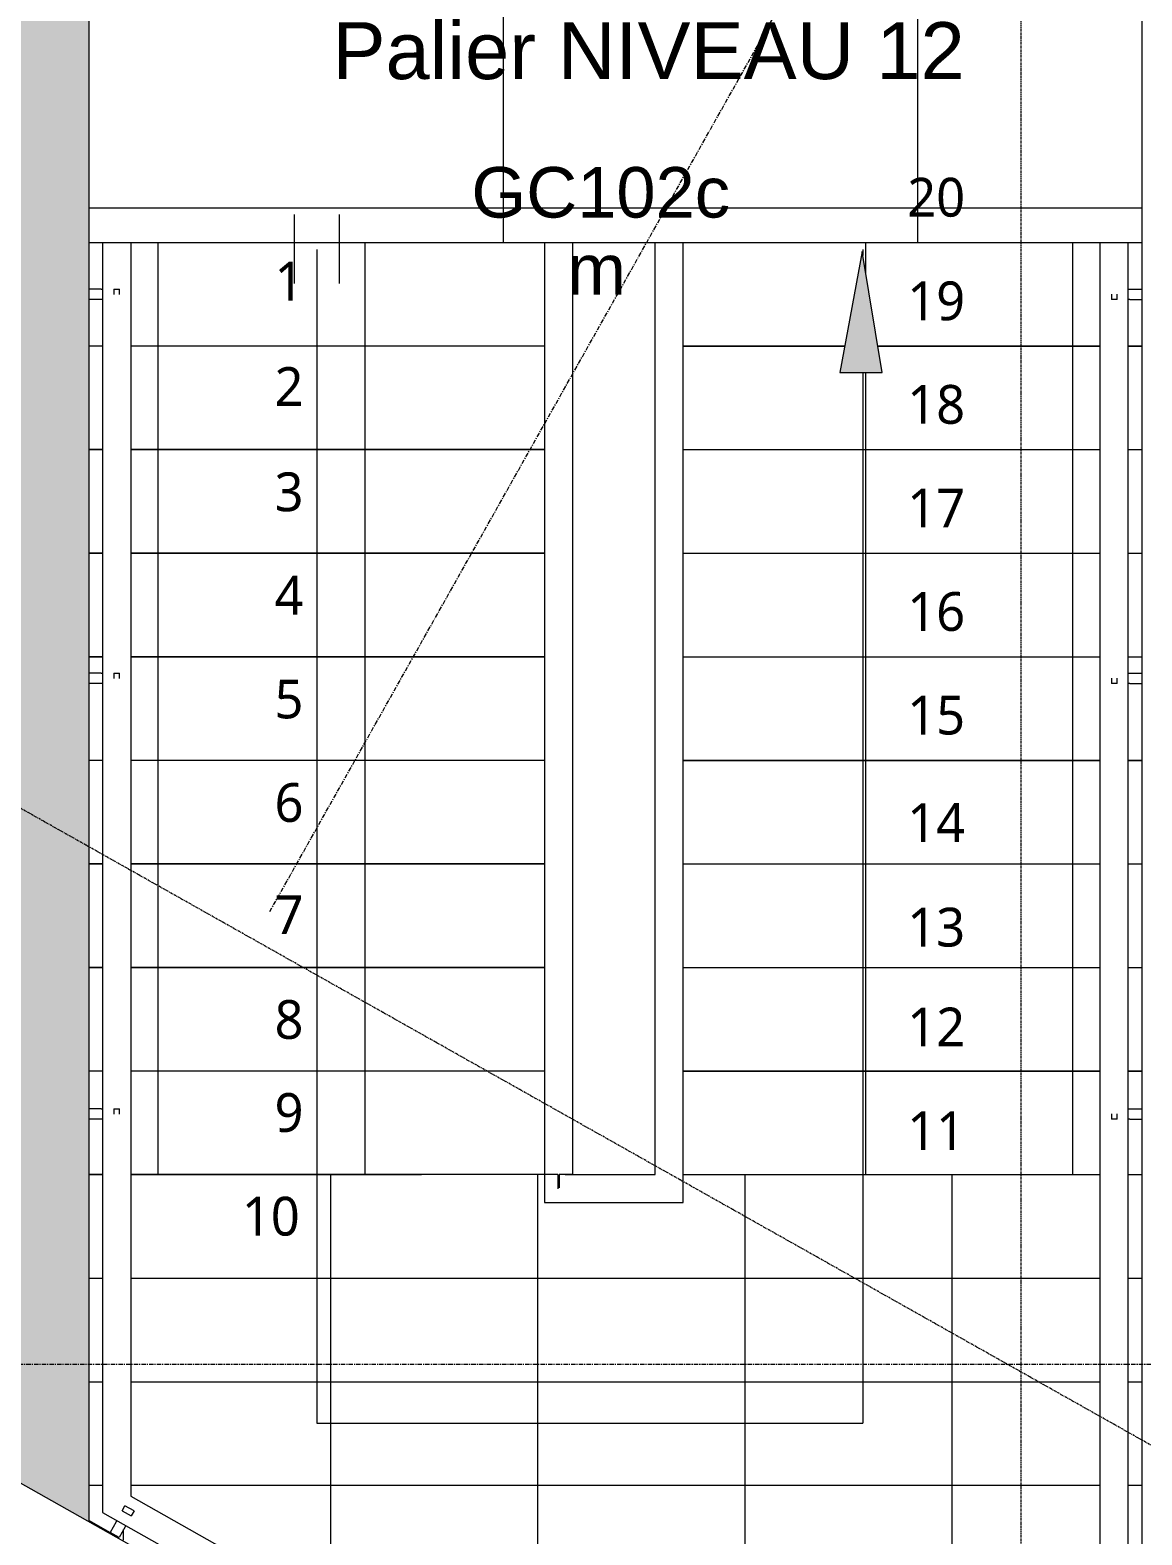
# Model space of a CAD drawing. Header units: millimetres. Extents: x 139864 to 546726, y 40253 to 3921401762.
# Drawn here: x 277605 to 280826, y 62071 to 66430 of the extents above; entities that cross this region are included whole.
import ezdxf

# ---------------------------------------------------------------- set-up
doc = ezdxf.new("R2010")
doc.units = ezdxf.units.MM
for name, pattern in [('Centre', [12.5, 2.5, -1.875, 6.25, -1.875]), ('Ligne de quadrillage', [22.225, 12.7, -3.175, 3.175, -3.175]), ('Tiret', [2.5, 1.25, -1.25])]:
    doc.linetypes.add(name, pattern=pattern)
for name, color, linetype, lineweight in [('AS-20_AXES-ET-FILES', 12, 'Centre', 9), ('AS-24_TRES-FIN', 9, 'Continuous', 9), ('AS-26_STRUCTURE-BETON', 6, 'Continuous', 13), ('AS-30_COTE-1', 1, 'Continuous', 5), ('AS-31_TXT-1', 32, 'Continuous', 5), ('AS-50_HACHURE-SOL', 5, 'Continuous', 13), ('AS-50_HACHURES-01', 9, 'Continuous', 13)]:
    doc.layers.add(name, color=color, linetype=linetype, lineweight=lineweight)
doc.styles.add('Arial', font='arial.ttf', dxfattribs={"height": 165})
doc.styles.add('Arial_2', font='arial.ttf', dxfattribs={"height": 146.25})
doc.styles.add('Trebuchet MS_2', font='trebuc.ttf', dxfattribs={"height": 165})
doc.styles.add('Trebuchet MS_4', font='trebuc.ttf', dxfattribs={"height": 112.5})
doc.dimstyles.new('Cotes_linéaires', dxfattribs={"dimscale": 304.8, "dimtxt": 170.1069, "dimasz": 0.615157, "dimexe": 0.492126, "dimexo": 0.0625, "dimgap": 0.049213, "dimtad": 1, "dimdec": 0, "dimlfac": 0.1, "dimzin": 0, "dimdsep": 46, "dimtxsty": 'Trebuchet MS_2', "dimblk1": 'OBLIQUE', "dimblk2": 'OBLIQUE', "dimsah": 1, "dimcen": 0.09, "dimdle": 0.246063, "dimazin": 0, "dimtfac": 1, "dimtdec": 4, "dimtix": 1, "dimtmove": 0, "dimatfit": 3, "dimfxl": 0, "dimtvp": 1, "dimtolj": 1, "dimtzin": 0, "dimarcsym": 0})
pattern_1 = [(180, (279425.8, 63114.9), (-4e-14, -300), []), (270, (279425.8, 63114.9), (600, 4e-14), [])]
pattern_2 = [(0, (279175.74, 65814.9), (0, 300), []), (90, (279175.74, 65814.9), (-600, 4e-14), [])]

# ---------------------------------------------------------------- blocks, each defined once
blk = doc.blocks.new('Garde-corps - En L-8731556-12_ Niveau 12 -  BAT BUREAUX')
at = {"layer": 'AS-24_TRES-FIN'}
for p, q in [((35, 15), (0, 15)), ((35, 15), (39.6, 15)), ((72, 15), (88, 15)), ((72, 15), (72, -0.5)), ((88, -0.5), (88, 15)), ((35, -15), (0, -15)), ((39.6, -15), (35, -15))]:
    blk.add_line(p, q, dxfattribs=at)
blk = doc.blocks.new('Garde-corps - En L-9150208-12_ Niveau 12 -  BAT BUREAUX')
at = {"layer": 'AS-24_TRES-FIN'}
for p, q in [((35, 15), (0, 15)), ((35, 15), (39.6, 15)), ((72, 15), (88, 15)), ((72, 15), (72, -0.5)), ((88, -0.5), (88, 15)), ((35, -15), (0, -15)), ((39.6, -15), (35, -15))]:
    blk.add_line(p, q, dxfattribs=at)
blk = doc.blocks.new('Garde-corps - En L-9150210-12_ Niveau 12 -  BAT BUREAUX')
at = {"layer": 'AS-24_TRES-FIN'}
for p, q in [((35, 15), (0, 15)), ((35, 15), (39.6, 15)), ((72, 15), (88, 15)), ((72, 15), (72, -0.5)), ((88, -0.5), (88, 15)), ((35, -15), (0, -15)), ((39.6, -15), (35, -15))]:
    blk.add_line(p, q, dxfattribs=at)
blk = doc.blocks.new('Garde-corps - En L-8731133-12_ Niveau 12 -  BAT BUREAUX')
at = {"layer": 'AS-24_TRES-FIN'}
for p, q in [((0, -15), (0, 15)), ((35, 15), (0, 15)), ((35, 15), (39.6, 15)), ((72, 15), (88, 15)), ((72, 15), (72, -15)), ((88, -15), (88, 15)), ((35, -15), (0, -15)), ((39.6, -15), (35, -15)), ((88, -15), (72, -15))]:
    blk.add_line(p, q, dxfattribs=at)
blk = doc.blocks.new('Garde-corps - En L-9150212-12_ Niveau 12 -  BAT BUREAUX')
at = {"layer": 'AS-24_TRES-FIN'}
for p, q in [((35, 15), (0, 15)), ((35, 15), (39.6, 15)), ((72, 15), (88, 15)), ((72, 15), (72, -0.5)), ((88, -0.5), (88, 15)), ((35, -15), (0, -15)), ((39.6, -15), (35, -15))]:
    blk.add_line(p, q, dxfattribs=at)
blk = doc.blocks.new('Garde-corps - En L-9150214-12_ Niveau 12 -  BAT BUREAUX')
at = {"layer": 'AS-24_TRES-FIN'}
for p, q in [((35, 15), (0, 15)), ((35, 15), (39.6, 15)), ((72, 15), (88, 15)), ((72, 15), (72, -0.5)), ((88, -0.5), (88, 15)), ((35, -15), (0, -15)), ((39.6, -15), (35, -15))]:
    blk.add_line(p, q, dxfattribs=at)
blk = doc.blocks.new('Garde-corps - Garde-corps-8605745-12_ Niveau 12 -  BAT BUREAUX')
at = {"layer": 'AS-24_TRES-FIN'}
for p, q in [((532832, 65814.9), (532832, 63114.9)), ((532913.2, 65814.9), (532913.2, 63114.9)), ((535722, 65814.9), (535803.3, 65814.9)), ((535722, 62814.9), (535722, 65814.9)), ((535803.3, 62814.9), (535803.3, 65814.9)), ((532832, 63114.9), (532832, 62136.2)), ((532913.2, 63114.9), (532913.2, 62183.6)), ((535722, 60601.2), (535722, 62814.9)), ((535803.3, 60462.3), (535803.3, 62814.9)), ((532913.2, 62183.6), (535722, 60601.2)), ((532832, 62136.2), (535803.3, 60462.3))]:
    blk.add_line(p, q, dxfattribs=at)
for name, p in [('Garde-corps - En L-8731556-12_ Niveau 12 -  BAT BUREAUX', (532792.6, 65664.9)), ('Garde-corps - En L-9150208-12_ Niveau 12 -  BAT BUREAUX', (532792.6, 64552.7)), ('Garde-corps - En L-9150210-12_ Niveau 12 -  BAT BUREAUX', (532792.6, 63290.4))]:
    blk.add_blockref(name, p)
for name, p, rotation in [('Garde-corps - En L-8731556-12_ Niveau 12 -  BAT BUREAUX', (535842.7, 65664.9), 180), ('Garde-corps - En L-9150214-12_ Niveau 12 -  BAT BUREAUX', (535842.7, 64552.7), 180), ('Garde-corps - En L-9150212-12_ Niveau 12 -  BAT BUREAUX', (535842.7, 63290.4), 180), ('Garde-corps - En L-8731133-12_ Niveau 12 -  BAT BUREAUX', (532866.6, 62071.4), 60.60515023098522)]:
    blk.add_blockref(name, p, dxfattribs=dict(rotation=rotation))
blk = doc.blocks.new('Garde-corps - Garde-corps-8601735-12_ Niveau 12 -  BAT BUREAUX')
at = {"layer": 'AS-24_TRES-FIN'}
for p, q in [((534112, 65814.9), (534112, 63114.9)), ((534193.2, 65814.9), (534193.2, 63115.5)), ((534432.6, 65814.9), (534513.8, 65814.9)), ((534432.6, 63115.5), (534432.6, 65814.9)), ((534513.8, 63034.3), (534513.8, 65814.9)), ((534112, 63114.9), (534112, 63034.3)), ((534151.1, 63114.9), (534151.1, 63073.4)), ((534154.1, 63114.9), (534154.1, 63076.4)), ((534193.2, 63115.5), (534432.6, 63115.5)), ((534112, 63034.3), (534513.8, 63034.3))]:
    blk.add_line(p, q, dxfattribs=at)
blk = doc.blocks.new('_Oblique')
at = {"color": 0, "linetype": 'ByBlock', "lineweight": -2}
blk.add_line((-0.5, -0.5), (0.5, 0.5), dxfattribs=at)
blk = doc.blocks.new('DIMBLOCK28-12_ Niveau 12 -  BAT BUREAUX')
at = {"layer": 'AS-30_COTE-1', "color": 0, "lineweight": -2, "transparency": 16777216}
for p, q in [((271503.7, 64712.9), (271402.5, 64533.5)), ((271410.9, 64701), (289246.7, 54637.7)), ((289208.8, 54723.3), (289107.6, 54544))]:
    blk.add_line(p, q, dxfattribs=at)
at = {"layer": 'Defpoints', "color": 0, "transparency": 16777216}
for p in [(271513.1, 64729.5), (289218.2, 54739.9), (289181.3, 54674.6)]:
    blk.add_point(p, dxfattribs=at)
at = {"layer": 'AS-30_COTE-1', "color": 0, "lineweight": -2, "transparency": 16777216, "xscale": 187.5, "yscale": 187.5, "zscale": 187.5}
for p, rotation in [((271476.2, 64664.2), 150.5674487815452), ((289181.3, 54674.6), 330.5674487815452)]:
    blk.add_blockref('_Oblique', p, dxfattribs=dict(at, rotation=rotation))
at = {"layer": 'AS-30_COTE-1', "color": 0, "transparency": 16777216, "insert": (280377.4, 59755.6), "char_height": 165, "width": 581.247, "attachment_point": 5, "rotation": 330.5674, "style": 'Trebuchet MS_2'}
blk.add_mtext('\\A1;2033', dxfattribs=at)

msp = doc.modelspace()

# ---------------------------------------------------------------- hatches: boundary and pattern name
at = {"layer": 'AS-24_TRES-FIN'}
h = msp.add_hatch(dxfattribs=at)
h.set_pattern_fill('FP_4', color=256, style=0, pattern_type=2)
h.set_pattern_definition(pattern_2)
h.paths.add_polyline_path([(277815.13305, 65514.90886), (277815.13305, 65649.90886), (277775.74229, 65649.90886), (277775.74229, 65514.90886)], flags=0)
h.paths.add_polyline_path([(279095.13305, 65514.90886), (279095.13305, 65814.90886), (277896.35152, 65814.90886), (277896.35152, 65514.90886), (278932.3862, 65514.90886)], flags=0)
h.paths.add_polyline_path([(277815.13305, 65679.90886), (277815.13305, 65814.90886), (277775.74229, 65814.90886), (277775.74229, 65679.90886), (277810.74229, 65679.90886)], flags=0)
h = msp.add_hatch(dxfattribs=at)
h.set_pattern_fill('FP_3', color=256, style=0, pattern_type=2)
h.set_pattern_definition(pattern_1)
h.paths.add_polyline_path([(280705.20129, 65514.90886), (280705.20129, 65814.90886), (279496.96076, 65814.90886), (279496.96076, 65514.90886), (279965.08025, 65514.90886), (280015.74229, 65788.78122), (280060.77281, 65514.90886), (280444.85966, 65514.90886)], flags=0)
h.paths.add_polyline_path([(280786.41976, 65514.90886), (280825.81052, 65514.90886), (280825.81052, 65649.90886), (280786.41976, 65649.90886), (280786.41976, 65546.00281)], flags=0)
h.paths.add_polyline_path([(280825.81052, 65679.90886), (280825.81052, 65814.90886), (280786.41976, 65814.90886), (280786.41976, 65679.90886), (280790.81052, 65679.90886)], flags=0)
msp.add_hatch(color=7, dxfattribs=at).paths.add_polyline_path([(279950.99056, 65438.74187), (280073.29631, 65438.74187), (280015.74229, 65788.78122), (279970.83213, 65546.00281)], flags=0)
h = msp.add_hatch(dxfattribs=at)
h.set_pattern_fill('FP_4', color=256, style=0, pattern_type=2)
h.set_pattern_definition(pattern_2)
h.paths.add_polyline_path([(277775.74229, 65214.90886), (277815.13305, 65214.90886), (277815.13305, 65514.90886), (277775.74229, 65514.90886)], flags=0)
h.paths.add_polyline_path([(277896.35152, 65214.90886), (279095.13305, 65214.90886), (279095.13305, 65514.90886), (277896.35152, 65514.90886)], flags=0)
h = msp.add_hatch(dxfattribs=at)
h.set_pattern_fill('FP_3', color=256, style=0, pattern_type=2)
h.set_pattern_definition(pattern_1)
h.paths.add_polyline_path([(279496.96076, 65214.90886), (280705.20129, 65214.90886), (280705.20129, 65514.90886), (280060.77281, 65514.90886), (280073.29631, 65438.74187), (279950.99056, 65438.74187), (279965.08025, 65514.90886), (279496.96076, 65514.90886)], flags=0)
h.paths.add_polyline_path([(280825.81052, 65214.90886), (280825.81052, 65514.90886), (280786.41976, 65514.90886), (280786.41976, 65214.90886)], flags=0)
h = msp.add_hatch(dxfattribs=at)
h.set_pattern_fill('FP_4', color=256, style=0, pattern_type=2)
h.set_pattern_definition(pattern_2)
h.paths.add_polyline_path([(277775.74229, 64914.90886), (277815.13305, 64914.90886), (277815.13305, 65214.90886), (277775.74229, 65214.90886)], flags=0)
h.paths.add_polyline_path([(277896.35152, 64914.90886), (279095.13305, 64914.90886), (279095.13305, 65214.90886), (277896.35152, 65214.90886)], flags=0)
h = msp.add_hatch(dxfattribs=at)
h.set_pattern_fill('FP_3', color=256, style=0, pattern_type=2)
h.set_pattern_definition(pattern_1)
h.paths.add_polyline_path([(279496.96076, 64914.90886), (280705.20129, 64914.90886), (280705.20129, 65214.90886), (279496.96076, 65214.90886), (279496.96076, 65175.87234)], flags=0)
h.paths.add_polyline_path([(280825.81052, 64914.90886), (280825.81052, 65214.90886), (280786.41976, 65214.90886), (280786.41976, 64914.90886)], flags=0)
h = msp.add_hatch(dxfattribs=at)
h.set_pattern_fill('FP_4', color=256, style=0, pattern_type=2)
h.set_pattern_definition(pattern_2)
h.paths.add_polyline_path([(278428.22838, 64614.90886), (279095.13305, 64614.90886), (279095.13305, 64914.90886), (277896.35152, 64914.90886), (277896.35152, 64614.90886)], flags=0)
h.paths.add_polyline_path([(277815.13305, 64614.90886), (277815.13305, 64914.90886), (277775.74229, 64914.90886), (277775.74229, 64614.90886)], flags=0)
h = msp.add_hatch(dxfattribs=at)
h.set_pattern_fill('FP_3', color=256, style=0, pattern_type=2)
h.set_pattern_definition(pattern_1)
h.paths.add_polyline_path([(279496.96076, 64614.90886), (280705.20129, 64614.90886), (280705.20129, 64914.90886), (279496.96076, 64914.90886), (279496.96076, 64805.74186)], flags=0)
h.paths.add_polyline_path([(280825.81052, 64614.90886), (280825.81052, 64914.90886), (280786.41976, 64914.90886), (280786.41976, 64614.90886)], flags=0)
h = msp.add_hatch(dxfattribs=at)
h.set_pattern_fill('FP_4', color=256, style=0, pattern_type=2)
h.set_pattern_definition(pattern_2)
h.paths.add_polyline_path([(277815.13305, 64314.90886), (277815.13305, 64537.65115), (277775.74229, 64537.65115), (277775.74229, 64314.90886), (277810.74229, 64314.90886)], flags=0)
h.paths.add_polyline_path([(279095.13305, 64314.90886), (279095.13305, 64614.90886), (277896.35152, 64614.90886), (277896.35152, 64314.90886), (278932.3862, 64314.90886)], flags=0)
h.paths.add_polyline_path([(277775.74229, 64567.65115), (277815.13305, 64567.65115), (277815.13305, 64614.90886), (277775.74229, 64614.90886)], flags=0)
h = msp.add_hatch(dxfattribs=at)
h.set_pattern_fill('FP_3', color=256, style=0, pattern_type=2)
h.set_pattern_definition(pattern_1)
h.paths.add_polyline_path([(279496.96076, 64314.90886), (280705.20129, 64314.90886), (280705.20129, 64614.90886), (279496.96076, 64614.90886), (279496.96076, 64435.61138)], flags=0)
h.paths.add_polyline_path([(280825.81052, 64314.90886), (280825.81052, 64537.65115), (280786.41976, 64537.65115), (280786.41976, 64314.90886), (280790.81052, 64314.90886)], flags=0)
h.paths.add_polyline_path([(280825.81052, 64567.65115), (280825.81052, 64614.90886), (280786.41976, 64614.90886), (280786.41976, 64567.65115), (280790.81052, 64567.65115)], flags=0)
h = msp.add_hatch(dxfattribs=at)
h.set_pattern_fill('FP_4', color=256, style=0, pattern_type=2)
h.set_pattern_definition(pattern_2)
h.paths.add_polyline_path([(277815.13305, 64014.90886), (277815.13305, 64314.90886), (277775.74229, 64314.90886), (277775.74229, 64014.90886)], flags=0)
h.paths.add_polyline_path([(278428.22838, 64014.90886), (279095.13305, 64014.90886), (279095.13305, 64314.90886), (277896.35152, 64314.90886), (277896.35152, 64014.90886)], flags=0)
h = msp.add_hatch(dxfattribs=at)
h.set_pattern_fill('FP_3', color=256, style=0, pattern_type=2)
h.set_pattern_definition(pattern_1)
h.paths.add_polyline_path([(280705.20129, 64014.90886), (280705.20129, 64314.90886), (279496.96076, 64314.90886), (279496.96076, 64014.90886), (280444.85966, 64014.90886)], flags=0)
h.paths.add_polyline_path([(280825.81052, 64014.90886), (280825.81052, 64314.90886), (280786.41976, 64314.90886), (280786.41976, 64014.90886)], flags=0)
h = msp.add_hatch(dxfattribs=at)
h.set_pattern_fill('FP_4', color=256, style=0, pattern_type=2)
h.set_pattern_definition(pattern_2)
h.paths.add_polyline_path([(277775.74229, 63714.90886), (277815.13305, 63714.90886), (277815.13305, 64014.90886), (277775.74229, 64014.90886)], flags=0)
h.paths.add_polyline_path([(277896.35152, 63714.90886), (279095.13305, 63714.90886), (279095.13305, 64014.90886), (277896.35152, 64014.90886)], flags=0)
h = msp.add_hatch(dxfattribs=at)
h.set_pattern_fill('FP_3', color=256, style=0, pattern_type=2)
h.set_pattern_definition(pattern_1)
h.paths.add_polyline_path([(279496.96076, 63714.90886), (280705.20129, 63714.90886), (280705.20129, 64014.90886), (279496.96076, 64014.90886)], flags=0)
h.paths.add_polyline_path([(280825.81052, 63714.90886), (280825.81052, 64014.90886), (280786.41976, 64014.90886), (280786.41976, 63714.90886)], flags=0)
h = msp.add_hatch(dxfattribs=at)
h.set_pattern_fill('FP_4', color=256, style=0, pattern_type=2)
h.set_pattern_definition(pattern_2)
h.paths.add_polyline_path([(277775.74229, 63414.90886), (277815.13305, 63414.90886), (277815.13305, 63714.90886), (277775.74229, 63714.90886)], flags=0)
h.paths.add_polyline_path([(277896.35152, 63414.90886), (279095.13305, 63414.90886), (279095.13305, 63714.90886), (277896.35152, 63714.90886)], flags=0)
h = msp.add_hatch(dxfattribs=at)
h.set_pattern_fill('FP_3', color=256, style=0, pattern_type=2)
h.set_pattern_definition(pattern_1)
h.paths.add_polyline_path([(279496.96076, 63414.90886), (280705.20129, 63414.90886), (280705.20129, 63714.90886), (279496.96076, 63714.90886), (279496.96076, 63695.35042)], flags=0)
h.paths.add_polyline_path([(280825.81052, 63414.90886), (280825.81052, 63714.90886), (280786.41976, 63714.90886), (280786.41976, 63414.90886)], flags=0)
h = msp.add_hatch(dxfattribs=at)
h.set_pattern_fill('FP_4', color=256, style=0, pattern_type=2)
h.set_pattern_definition(pattern_2)
h.paths.add_polyline_path([(277815.13305, 63114.90886), (277815.13305, 63275.39344), (277775.74229, 63275.39344), (277775.74229, 63114.90886), (277810.74229, 63114.90886)], flags=0)
h.paths.add_polyline_path([(278428.22838, 63114.90886), (279095.13305, 63115.51809), (279095.13305, 63414.90886), (277896.35152, 63414.90886), (277896.35152, 63114.90886)], flags=0)
h.paths.add_polyline_path([(279175.74229, 63114.90886), (279175.74229, 63115.51352), (279137.24229, 63114.90886)], flags=0)
h.paths.add_polyline_path([(277810.74229, 63305.39344), (277815.13305, 63305.39344), (277815.13305, 63414.90886), (277775.74229, 63414.90886), (277775.74229, 63305.39344)], flags=0)
h = msp.add_hatch(dxfattribs=at)
h.set_pattern_fill('FP_3', color=256, style=0, pattern_type=2)
h.set_pattern_definition(pattern_1)
h.paths.add_polyline_path([(279496.96076, 63114.90886), (280705.20129, 63114.90886), (280705.20129, 63414.90886), (279496.96076, 63414.90886), (279496.96076, 63115.51809)], flags=0)
h.paths.add_polyline_path([(280825.81052, 63114.90886), (280825.81052, 63275.39344), (280786.41976, 63275.39344), (280786.41976, 63114.90886), (280790.81052, 63114.90886)], flags=0)
h.paths.add_polyline_path([(280786.41976, 63305.39344), (280825.81052, 63305.39344), (280825.81052, 63414.90886), (280786.41976, 63414.90886)], flags=0)
h = msp.add_hatch(dxfattribs=at)
h.set_pattern_fill('FP_2', color=256, style=0, pattern_type=2)
h.set_pattern_definition([(0, (278475.74, 63114.9), (0, 300), []), (90, (278475.74, 63114.9), (-600, 4e-14), [])])
h.paths.add_polyline_path([(280825.81052, 60394.87025), (280825.81052, 60750.87802), (280786.41976, 60750.87802), (280786.41976, 60462.27251), (280081.70481, 60859.27552), (280062.37082, 60824.95601), (280786.41976, 60417.06114)], flags=0)
h.paths.add_polyline_path([(280705.20129, 60601.24692), (280705.20129, 63114.90886), (279496.96076, 63114.90886), (279496.96076, 63034.29962), (279095.13305, 63034.29962), (279134.24229, 63073.40886), (279134.24229, 63114.90886), (277896.35152, 63114.90886), (277896.35152, 62183.6198), (280696.93857, 60605.90175)], flags=0)
h.paths.add_polyline_path([(280790.81052, 60780.87802), (280825.81052, 60780.87802), (280825.81052, 62013.13573), (280786.41976, 62013.13573), (280786.41976, 60780.87802)], flags=0)
h.paths.add_polyline_path([(280036.23308, 60839.68077), (280055.56707, 60874.00029), (278981.95276, 61478.82372), (278962.61877, 61444.5042), (280003.72157, 60857.99621)], flags=0)
h.paths.add_polyline_path([(278936.48104, 61459.22896), (278955.81503, 61493.54848), (277882.20072, 62098.37191), (277862.86673, 62064.0524), (278932.3862, 61461.5358)], flags=0)
h.paths.add_polyline_path([(280786.41976, 62043.13573), (280825.81052, 62043.13573), (280825.81052, 63114.90886), (280786.41976, 63114.90886), (280786.41976, 62584.95899)], flags=0)
h.paths.add_polyline_path([(277836.72899, 62078.77716), (277856.06298, 62113.09668), (277815.13305, 62137.04875), (277815.13305, 63114.90886), (277775.74229, 63114.90886), (277775.74229, 62113.13418), (277815.13305, 62090.94329)], flags=0)
h.paths.add_polyline_path([(279137.24229, 63076.40886), (279175.74229, 63114.90886), (279137.24229, 63114.90886), (279137.24229, 63087.36005)], flags=0)
at = {"layer": 'AS-50_HACHURE-SOL', "lineweight": 9}
h = msp.add_hatch(dxfattribs=at)
h.set_pattern_fill('FP_18', color=256, style=0, pattern_type=2)
h.set_pattern_definition([(180, (280175.74, 76714.9), (-7e-14, -600), []), (270, (280175.7, 76714.9), (1200, 7e-14), [])])
h.paths.add_polyline_path([(282461.49094, 61120.62164), (282505.91005, 61120.62164), (282506.49027, 61472.05826), (282508.75948, 61507.30239), (282522.33898, 61549.51955), (282545.82489, 61587.13741), (282577.79266, 61617.87424), (282616.30328, 61639.8657), (282659.02086, 61651.77787), (282703.35435, 61652.88822), (282746.61469, 61643.12941), (282786.1779, 61623.09335), (282819.64426, 61593.99534), (282844.98386, 61557.60033), (282860.6597, 61516.11589), (282865.72098, 61472.05826), (282865.72098, 61120.62164), (283206.34945, 61120.62164), (283206.34945, 62903.75936), (283140.81053, 62903.75936), (283140.81053, 62893.75936), (283102.49126, 62888.75936), (283070.81053, 62888.75936), (283070.81053, 62903.75936), (283050.81053, 62903.75936), (283050.81053, 62948.75936), (283035.81053, 62948.75936), (283035.81053, 62988.75936), (283050.81053, 62988.75936), (283050.81053, 62973.75936), (283070.81053, 62973.75936), (283070.81053, 62988.75936), (283100.81053, 62988.75936), (283140.81053, 62983.75936), (283140.81053, 62973.75936), (283206.34945, 62973.75936), (283206.34945, 63873.75936), (283015.81053, 63873.75936), (283015.81053, 64573.75936), (283206.34945, 64573.75936), (283206.34945, 64590.62164), (283215.81053, 64590.62164), (283215.81053, 64609.90886), (283205.81053, 64609.90886), (283200.81053, 64648.22812), (283200.81053, 64679.90886), (283215.81053, 64679.90886), (283215.81053, 64699.90886), (283260.81053, 64699.90886), (283260.95559, 64714.90886), (283406.34945, 64714.90886), (283406.34945, 65514.90886), (283260.81053, 65514.90886), (283260.81053, 65529.90886), (283215.81053, 65529.90886), (283215.81053, 65549.90886), (283200.81053, 65549.90886), (283200.81053, 65581.58959), (283205.15811, 65614.90886), (281025.81052, 65614.90886), (281025.81052, 62973.75936), (281100.81053, 62973.75936), (281100.81053, 62983.75936), (281140.81053, 62988.75936), (281170.81053, 62988.75936), (281170.81053, 62973.75936), (281190.81053, 62973.75936), (281190.81053, 62988.75936), (281205.81053, 62988.75936), (281205.81053, 62948.75936), (281190.81053, 62948.75936), (281190.81053, 62903.75936), (281170.81053, 62903.75936), (281170.81053, 62888.75936), (281139.12979, 62888.75936), (281100.81053, 62893.75936), (281100.81053, 62903.75936), (281025.81052, 62903.75936), (281025.81052, 61120.62164), (281375.91005, 61120.62164), (281376.49027, 61472.05826), (281378.75948, 61507.30239), (281392.33898, 61549.51955), (281415.82489, 61587.13741), (281447.79266, 61617.87424), (281486.30328, 61639.8657), (281529.02086, 61651.77787), (281573.35435, 61652.88822), (281616.61469, 61643.12941), (281656.1779, 61623.09335), (281689.64426, 61593.99534), (281714.98386, 61557.60033), (281730.6597, 61516.11589), (281735.72098, 61472.05826), (281735.72098, 61120.62164), (282085.81053, 61120.62164), (282085.81053, 62903.75936), (282010.81053, 62903.75936), (282010.81053, 62893.75936), (281972.49126, 62888.75936), (281940.81053, 62888.75936), (281940.81053, 62903.75936), (281920.81053, 62903.75936), (281920.81053, 62948.75936), (281905.81053, 62948.75936), (281905.81053, 62988.75936), (281920.81053, 62988.75936), (281920.81053, 62973.75936), (281940.81053, 62973.75936), (281940.81053, 62988.75936), (281970.81053, 62988.75936), (282010.81053, 62983.75936), (282010.81053, 62973.75936), (282230.81053, 62973.75936), (282230.81053, 62983.75936), (282270.81053, 62988.75936), (282300.81053, 62988.75936), (282300.81053, 62973.75936), (282320.81053, 62973.75936), (282320.81053, 62988.75936), (282335.81053, 62988.75936), (282335.81053, 62948.75936), (282320.81053, 62948.75936), (282320.81053, 62903.75936), (282300.81053, 62903.75936), (282300.81053, 62888.75936), (282269.12979, 62888.75936), (282230.81053, 62893.75936), (282230.81053, 62903.75936), (282155.81053, 62903.75936), (282155.81053, 61120.62164)], flags=0)
h.paths.add_polyline_path([(282461.49094, 65814.90886), (283206.34945, 65814.90886), (283206.34945, 67714.90886), (283190.81053, 67714.90886), (283190.81053, 67704.90886), (283152.49126, 67699.90886), (283120.81053, 67699.90886), (283120.81053, 67714.90886), (282150.81053, 67714.90886), (282150.81053, 67699.90886), (282119.12979, 67699.90886), (282080.81053, 67704.90886), (282080.81053, 67714.90886), (281025.81052, 67714.90886), (281025.81052, 67689.90886), (281035.81052, 67689.90886), (281040.81052, 67649.90886), (281040.81052, 67619.90886), (281025.81052, 67619.90886), (281025.81052, 67599.90886), (281040.81052, 67599.90886), (281040.81052, 67584.90886), (280870.81052, 67584.90886), (280870.81052, 67599.90886), (280825.81052, 67599.90886), (280825.81052, 67619.90886), (280810.81052, 67619.90886), (280810.81052, 67651.58959), (280815.81052, 67689.90886), (280825.81052, 67689.90886), (280825.81052, 67714.90886), (277875.74229, 67714.90886), (277875.74229, 67214.90886), (277775.74229, 67214.90886), (277775.74229, 65814.90886), (280825.81052, 65814.90886), (280825.81052, 66579.90886), (280815.81052, 66579.90886), (280810.81052, 66618.22812), (280810.81052, 66649.90886), (280825.81052, 66649.90886), (280825.81052, 66669.90886), (280870.81052, 66669.90886), (280870.81052, 66684.90886), (281040.81052, 66684.90886), (281040.81052, 66669.90886), (281025.81052, 66669.90886), (281025.81052, 66649.90886), (281040.81052, 66649.90886), (281040.81052, 66619.90886), (281035.81052, 66579.90886), (281025.81052, 66579.90886), (281025.81052, 66419.72001), (281724.07623, 66419.72001), (281724.07623, 65814.90886)], flags=0)
at = {"layer": 'AS-50_HACHURES-01'}
msp.add_hatch(color=256, dxfattribs=at).paths.add_polyline_path([(277775.74229, 62109.49827), (277775.74229, 67214.90886), (277475.74229, 67214.90886), (277475.74229, 62278.76421), (277753.06031, 62122.29589)], flags=0)

# ---------------------------------------------------------------- linework, layer by layer
at = {"layer": 'AS-20_AXES-ET-FILES', "linetype": 'Ligne de quadrillage', "lineweight": 5}
for p, q in [((278299.51128, 63876.96386), (294046.95264, 91830.04479)), ((283140.81053, 62564.90886), (265033.51195, 62564.90886))]:
    msp.add_line(p, q, dxfattribs=at)
at = {"layer": 'AS-20_AXES-ET-FILES'}
for p, q in [((280475.75248, 60586.09909), (280475.75248, 73767.93985)), ((287223.16664, 58742.10466), (272005.74229, 67314.88054))]:
    msp.add_line(p, q, dxfattribs=at)
at = {"layer": 'AS-24_TRES-FIN'}
for p, q in [((278370.64228, 65696.43649), (278370.64228, 65896.43649)), ((278370.64228, 65696.43649), (278370.64228, 65896.43649)), ((278500.8423, 65696.43649), (278500.8423, 65896.43649)), ((278500.8423, 65696.43649), (278500.8423, 65896.43649)), ((278435.74229, 65794.90886), (278435.74229, 63950.89615)), ((278435.74229, 65794.90886), (278435.74229, 63950.89615)), ((279496.96076, 65814.90886), (280705.20129, 65814.90886)), ((280015.74229, 65788.78122), (279950.99056, 65438.74187)), ((280073.29631, 65438.74187), (280015.74229, 65788.78122)), ((280017.62327, 65794.90886), (280017.62327, 65777.34124)), ((280017.62327, 65794.90886), (280017.62327, 65777.34124)), ((280786.41976, 65814.90886), (280825.81052, 65814.90886)), ((277815.13305, 65514.90886), (277775.74229, 65514.90886)), ((279095.13305, 65514.90886), (277896.35152, 65514.90886)), ((279496.96076, 65514.90886), (279965.08025, 65514.90886)), ((280060.77281, 65514.90886), (280705.20129, 65514.90886)), ((280786.41976, 65514.90886), (280825.81052, 65514.90886)), ((279950.99056, 65438.74187), (280073.29631, 65438.74187)), ((280017.62327, 65438.74187), (280017.62327, 62394.90886)), ((280017.62327, 65438.74187), (280017.62327, 62394.90886)), ((289434.97058, 55531.13096), (272005.74229, 65365.04644)), ((277815.13305, 65214.90886), (277775.74229, 65214.90886)), ((279095.13305, 65214.90886), (277896.35152, 65214.90886)), ((279496.96076, 65214.90886), (280705.20129, 65214.90886)), ((280786.41976, 65214.90886), (280825.81052, 65214.90886)), ((277815.13305, 64914.90886), (277775.74229, 64914.90886)), ((279095.13305, 64914.90886), (277896.35152, 64914.90886)), ((279496.96076, 64914.90886), (280705.20129, 64914.90886)), ((280786.41976, 64914.90886), (280825.81052, 64914.90886)), ((277815.13305, 64614.90886), (277775.74229, 64614.90886)), ((279095.13305, 64614.90886), (277896.35152, 64614.90886)), ((279496.96076, 64614.90886), (280705.20129, 64614.90886)), ((280786.41976, 64614.90886), (280825.81052, 64614.90886)), ((277815.13305, 64314.90886), (277775.74229, 64314.90886)), ((279095.13305, 64314.90886), (277896.35152, 64314.90886)), ((279496.96076, 64314.90886), (280705.20129, 64314.90886)), ((280786.41976, 64314.90886), (280825.81052, 64314.90886)), ((277815.13305, 64014.90886), (277775.74229, 64014.90886)), ((279095.13305, 64014.90886), (277896.35152, 64014.90886)), ((279496.96076, 64014.90886), (280705.20129, 64014.90886)), ((280786.41976, 64014.90886), (280825.81052, 64014.90886)), ((278435.74229, 63950.89615), (278435.74229, 62394.90886)), ((278435.74229, 63950.89615), (278435.74229, 62394.90886)), ((277815.13305, 63714.90886), (277775.74229, 63714.90886)), ((279095.13305, 63714.90886), (277896.35152, 63714.90886)), ((279496.96076, 63714.90886), (280705.20129, 63714.90886)), ((280786.41976, 63714.90886), (280825.81052, 63714.90886)), ((277815.13305, 63414.90886), (277775.74229, 63414.90886)), ((279095.13305, 63414.90886), (277896.35152, 63414.90886)), ((279496.96076, 63414.90886), (280705.20129, 63414.90886)), ((280786.41976, 63414.90886), (280825.81052, 63414.90886)), ((277815.13305, 63114.90886), (277775.74229, 63114.90886)), ((279134.24229, 63114.90886), (277896.35152, 63114.90886)), ((279175.74229, 63114.90886), (279137.24229, 63114.90886)), ((279496.96076, 63114.90886), (280705.20129, 63114.90886)), ((280786.41976, 63114.90886), (280825.81052, 63114.90886)), ((278435.74229, 62394.90886), (280017.62327, 62394.90886)), ((278435.74229, 62394.90886), (280017.62327, 62394.90886)), ((277775.74229, 62113.13418), (277836.72899, 62078.77716))]:
    msp.add_line(p, q, dxfattribs=at)
at = {"layer": 'AS-24_TRES-FIN', "lineweight": 13}
for p, q in [((277775.74229, 65814.90886), (279415.74229, 65814.90886)), ((279496.96076, 65814.90886), (280705.20129, 65814.90886)), ((280786.41976, 65814.90886), (280825.81052, 65814.90886))]:
    msp.add_line(p, q, dxfattribs=at)
at = {"layer": 'AS-24_TRES-FIN', "linetype": 'Tiret'}
for p, q in [((277815.13305, 65514.90886), (277775.74229, 65514.90886)), ((279095.13305, 65514.90886), (277896.35152, 65514.90886)), ((279496.96076, 65514.90886), (279965.08025, 65514.90886)), ((280060.77281, 65514.90886), (280705.20129, 65514.90886)), ((280786.41976, 65514.90886), (280825.81052, 65514.90886)), ((277815.13305, 65214.90886), (277775.74229, 65214.90886)), ((279095.13305, 65214.90886), (277896.35152, 65214.90886)), ((279496.96076, 65214.90886), (280705.20129, 65214.90886)), ((280786.41976, 65214.90886), (280825.81052, 65214.90886)), ((277815.13305, 64914.90886), (277775.74229, 64914.90886)), ((279095.13305, 64914.90886), (277896.35152, 64914.90886)), ((279496.96076, 64914.90886), (280705.20129, 64914.90886)), ((280786.41976, 64914.90886), (280825.81052, 64914.90886)), ((277815.13305, 64614.90886), (277775.74229, 64614.90886)), ((279095.13305, 64614.90886), (277896.35152, 64614.90886)), ((279496.96076, 64614.90886), (280705.20129, 64614.90886)), ((280786.41976, 64614.90886), (280825.81052, 64614.90886)), ((277815.13305, 64314.90886), (277775.74229, 64314.90886)), ((279095.13305, 64314.90886), (277896.35152, 64314.90886)), ((279496.96076, 64314.90886), (280705.20129, 64314.90886)), ((280786.41976, 64314.90886), (280825.81052, 64314.90886)), ((277815.13305, 64014.90886), (277775.74229, 64014.90886)), ((279095.13305, 64014.90886), (277896.35152, 64014.90886)), ((279496.96076, 64014.90886), (280705.20129, 64014.90886)), ((280786.41976, 64014.90886), (280825.81052, 64014.90886)), ((277815.13305, 63714.90886), (277775.74229, 63714.90886)), ((279095.13305, 63714.90886), (277896.35152, 63714.90886)), ((279496.96076, 63714.90886), (280705.20129, 63714.90886)), ((280786.41976, 63714.90886), (280825.81052, 63714.90886)), ((277815.13305, 63414.90886), (277775.74229, 63414.90886)), ((279095.13305, 63414.90886), (277896.35152, 63414.90886)), ((279496.96076, 63414.90886), (280705.20129, 63414.90886)), ((280786.41976, 63414.90886), (280825.81052, 63414.90886)), ((277815.13305, 63114.90886), (277775.74229, 63114.90886)), ((279134.24229, 63114.90886), (277896.35152, 63114.90886)), ((279175.74229, 63114.90886), (279137.24229, 63114.90886)), ((279496.96076, 63114.90886), (280705.20129, 63114.90886)), ((280786.41976, 63114.90886), (280825.81052, 63114.90886))]:
    msp.add_line(p, q, dxfattribs=at)
at = {"layer": 'AS-26_STRUCTURE-BETON'}
for p, q in [((277775.74229, 62109.49827), (277775.74229, 67214.90886)), ((280825.81052, 66634.90886), (280825.81052, 60388.58942))]:
    msp.add_line(p, q, dxfattribs=at)

# ---------------------------------------------------------------- block references
at = {"layer": 'AS-24_TRES-FIN'}
for name in ['Garde-corps - Garde-corps-8605745-12_ Niveau 12 -  BAT BUREAUX', 'Garde-corps - Garde-corps-8601735-12_ Niveau 12 -  BAT BUREAUX']:
    msp.add_blockref(name, (-255016.84136, 0), dxfattribs=at)

# ---------------------------------------------------------------- texts
at = {"layer": 'AS-31_TXT-1', "color": 7, "attachment_point": 1}
for s, insert, char_height, width, style in [('Palier NIVEAU 12', (278480.84145, 66453.09126), 165, 2146.5182813, 'Arial'), ('GC102c', (278883.30039, 66033.38681), 146.25, 877.8478125, 'Arial_2'), ('20', (280146.06776, 66002.28068), 112.5, 204.4303125, 'Trebuchet MS_4'), ('m', (279161.11289, 65810.14462), 146.25, 204.4303125, 'Arial_2'), ('1', (278313.20165, 65759.02197), 112.5, 102.2151563, 'Trebuchet MS_4'), ('19', (280146.06776, 65702.28068), 112.5, 204.4303125, 'Trebuchet MS_4'), ('2', (278313.20165, 65454.02197), 112.5, 102.2151563, 'Trebuchet MS_4'), ('18', (280146.06776, 65402.28068), 112.5, 204.4303125, 'Trebuchet MS_4'), ('3', (278313.20165, 65149.02197), 112.5, 102.2151563, 'Trebuchet MS_4'), ('17', (280146.06776, 65102.28068), 112.5, 204.4303125, 'Trebuchet MS_4'), ('4', (278313.20165, 64849.02197), 112.5, 102.2151563, 'Trebuchet MS_4'), ('16', (280146.06776, 64802.28068), 112.5, 204.4303125, 'Trebuchet MS_4'), ('5', (278313.20165, 64549.02197), 112.5, 102.2151563, 'Trebuchet MS_4'), ('15', (280146.06776, 64502.28068), 112.5, 204.4303125, 'Trebuchet MS_4'), ('6', (278313.20165, 64249.02197), 112.5, 102.2151563, 'Trebuchet MS_4'), ('14', (280146.06776, 64190.89118), 112.5, 204.4303125, 'Trebuchet MS_4'), ('7', (278313.20165, 63924.24158), 112.5, 102.2151563, 'Trebuchet MS_4'), ('13', (280146.06776, 63888.11219), 112.5, 204.4303125, 'Trebuchet MS_4'), ('8', (278313.20165, 63620.60048), 112.5, 102.2151563, 'Trebuchet MS_4'), ('12', (280146.06776, 63598.84119), 112.5, 204.4303125, 'Trebuchet MS_4'), ('9', (278313.20165, 63351.29931), 112.5, 102.2151563, 'Trebuchet MS_4'), ('11', (280146.06776, 63298.52035), 112.5, 204.4303125, 'Trebuchet MS_4'), ('10', (278218.60144, 63050.80999), 112.5, 204.4303125, 'Trebuchet MS_4')]:
    msp.add_mtext(s, dxfattribs=dict(at, insert=insert, char_height=char_height, width=width, style=style))

# ---------------------------------------------------------------- dimensions: what is measured, and where the dimension line sits
at = {"layer": 'AS-30_COTE-1'}
dim = msp.add_linear_dim(base=(289181.33606, 54674.59801), p1=(271513.0739, 64729.4955), p2=(289218.19096, 54739.91812), angle=330.56744878, dimstyle='Cotes_linéaires', override={"dimpost": '<>', "dimfxl": 20328.866826}, dxfattribs=at)
dim.commit()
dim.dimension.update_dxf_attribs({"geometry": 'DIMBLOCK28-12_ Niveau 12 -  BAT BUREAUX', "text_midpoint": (280377.3987, 59755.56086)})

doc.saveas('drawing.dxf')
